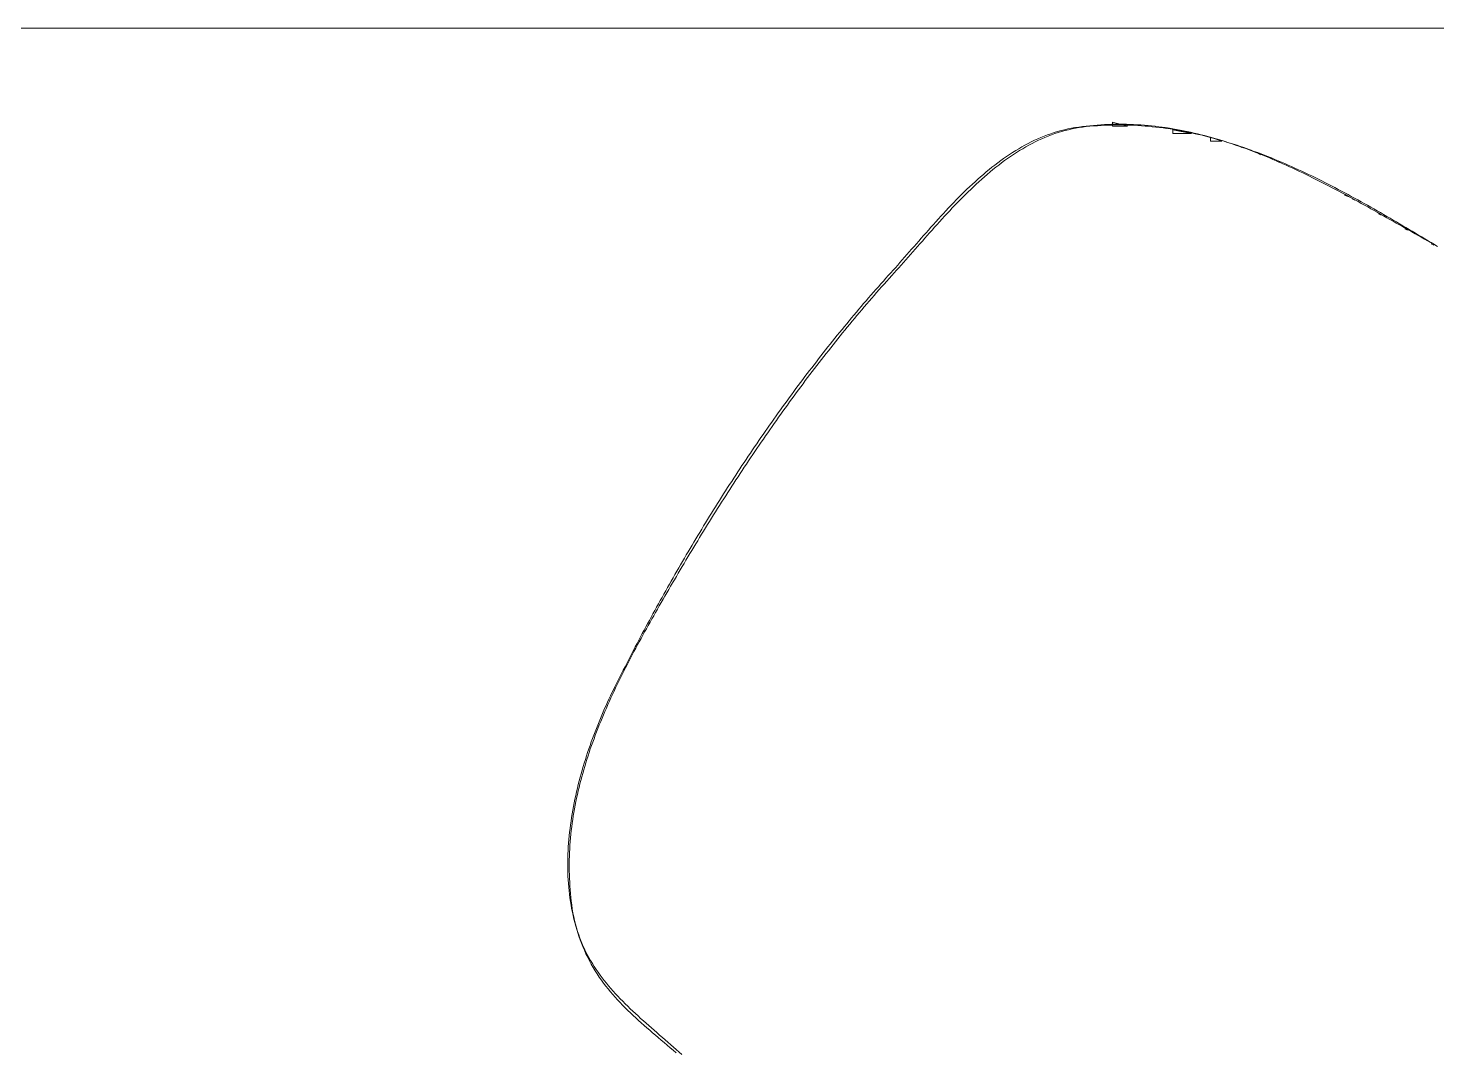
# Model space of a CAD drawing. Header units: inches. Extents: x 5.7 to 64.6, y 3.3 to 60.7.
# Drawn here: x 44.265 to 44.914, y 33.104 to 33.576 of the extents above; entities that cross this region are included whole.
import ezdxf

# ---------------------------------------------------------------- set-up
doc = ezdxf.new("R2010")
doc.units = ezdxf.units.IN
doc.header["$MEASUREMENT"] = 0
doc.layers.add('LASER BLACK', color=7, linetype='Continuous', lineweight=0, true_color=0x000000)

msp = doc.modelspace()

# ---------------------------------------------------------------- linework, layer by layer
at = {"layer": 'LASER BLACK'}
for points in [[(45.3755, 33.57637), (43.73226, 33.57637)], [(44.74735, 33.53049), (44.74573, 33.53021), (44.74411, 33.52989), (44.74251, 33.52953), (44.74093, 33.52914), (44.73935, 33.5287), (44.73779, 33.52823), (44.73624, 33.52772), (44.73471, 33.52717), (44.73319, 33.52659), (44.73168, 33.52598), (44.73018, 33.52533), (44.72869, 33.52465), (44.72722, 33.52394), (44.72576, 33.5232), (44.72431, 33.52242), (44.72287, 33.52162), (44.72144, 33.52079), (44.72003, 33.51994), (44.71862, 33.51906), (44.71723, 33.51815), (44.71585, 33.51722), (44.71447, 33.51626), (44.71311, 33.51528), (44.71176, 33.51428), (44.71042, 33.51326), (44.70909, 33.51222), (44.70777, 33.51115), (44.70646, 33.51007), (44.70516, 33.50897), (44.70387, 33.50786), (44.70258, 33.50673), (44.70131, 33.50558), (44.70005, 33.50442), (44.69879, 33.50324), (44.69755, 33.50206), (44.69631, 33.50086), (44.69508, 33.49965), (44.69386, 33.49843), (44.69264, 33.4972), (44.69144, 33.49596), (44.69024, 33.49471), (44.68905, 33.49346), (44.68787, 33.4922), (44.6867, 33.49094), (44.68553, 33.48967), (44.68437, 33.4884), (44.68322, 33.48712), (44.68207, 33.48585), (44.68094, 33.48457), (44.6798, 33.4833), (44.67868, 33.48202), (44.67756, 33.48075), (44.67644, 33.47948), (44.67534, 33.47821), (44.67424, 33.47695), (44.67314, 33.47569), (44.67205, 33.47444), (44.67096, 33.47319), (44.66988, 33.47195), (44.66881, 33.47072), (44.66774, 33.4695), (44.66667, 33.4683), (44.66561, 33.4671), (44.66456, 33.46591), (44.66351, 33.46474), (44.66246, 33.46358), (44.6613, 33.4623), (44.66015, 33.46102), (44.659, 33.45974), (44.65786, 33.45845), (44.65671, 33.45716), (44.65557, 33.45587), (44.65444, 33.45457), (44.65331, 33.45327), (44.65218, 33.45197), (44.65105, 33.45066), (44.64992, 33.44935), (44.6488, 33.44804), (44.64769, 33.44673), (44.64657, 33.44541), (44.64546, 33.44409), (44.64435, 33.44276), (44.64325, 33.44144), (44.64215, 33.44011), (44.64105, 33.43877), (44.63995, 33.43744), (44.63886, 33.4361), (44.63777, 33.43476), (44.63669, 33.43342), (44.6356, 33.43207), (44.63452, 33.43072), (44.63345, 33.42937), (44.63237, 33.42801), (44.6313, 33.42665), (44.63023, 33.42529), (44.62917, 33.42393), (44.62811, 33.42256), (44.62705, 33.42119), (44.626, 33.41982), (44.62494, 33.41845), (44.62389, 33.41707), (44.62285, 33.41569), (44.62181, 33.41431), (44.62077, 33.41293), (44.61973, 33.41154), (44.61869, 33.41015), (44.61766, 33.40876), (44.61664, 33.40736), (44.61561, 33.40597), (44.61459, 33.40457), (44.61357, 33.40317), (44.61255, 33.40176), (44.61154, 33.40036), (44.61053, 33.39895), (44.60953, 33.39754), (44.60852, 33.39612), (44.60752, 33.39471), (44.60652, 33.39329), (44.60553, 33.39187), (44.60454, 33.39045), (44.60355, 33.38902), (44.60256, 33.3876), (44.60158, 33.38617), (44.6006, 33.38474), (44.59962, 33.3833), (44.59865, 33.38187), (44.59768, 33.38043), (44.59671, 33.37899), (44.59574, 33.37755), (44.59478, 33.37611), (44.59382, 33.37466), (44.59287, 33.37321), (44.59191, 33.37177), (44.59096, 33.37031), (44.59001, 33.36886), (44.58907, 33.36741), (44.58813, 33.36595), (44.58719, 33.36449), (44.58625, 33.36303), (44.58532, 33.36157), (44.58439, 33.3601), (44.58346, 33.35863), (44.58254, 33.35717), (44.58161, 33.3557), (44.5807, 33.35422), (44.57978, 33.35275), (44.57887, 33.35128), (44.57796, 33.3498), (44.57705, 33.34832), (44.57614, 33.34684), (44.57524, 33.34536), (44.57434, 33.34388), (44.57345, 33.34239), (44.57256, 33.3409), (44.57167, 33.33942), (44.57078, 33.33793), (44.56989, 33.33644), (44.56901, 33.33494), (44.56813, 33.33345), (44.56726, 33.33195), (44.56638, 33.33046), (44.56551, 33.32896), (44.56464, 33.32746), (44.56378, 33.32596), (44.56292, 33.32446), (44.56206, 33.32295), (44.5612, 33.32145), (44.56035, 33.31994), (44.5595, 33.31843), (44.55865, 33.31692), (44.5578, 33.31541), (44.55696, 33.3139), (44.55612, 33.31239), (44.55528, 33.31088), (44.55445, 33.30936), (44.55362, 33.30784), (44.55279, 33.30633), (44.55196, 33.30481), (44.55114, 33.30329), (44.55032, 33.30177), (44.5495, 33.30025), (44.54868, 33.29873), (44.54787, 33.2972), (44.54706, 33.29568), (44.54625, 33.29415), (44.54545, 33.29263), (44.54465, 33.2911), (44.54385, 33.28957), (44.54305, 33.28804), (44.54226, 33.28651), (44.54146, 33.28498), (44.54068, 33.28345), (44.53989, 33.28192), (44.53911, 33.28038), (44.53833, 33.27885), (44.53755, 33.27731), (44.53677, 33.27578), (44.536, 33.27424), (44.53523, 33.27271), (44.53454, 33.27131), (44.53385, 33.26989), (44.53316, 33.26846), (44.53248, 33.26702), (44.53181, 33.26557), (44.53114, 33.2641), (44.53048, 33.26262), (44.52983, 33.26113), (44.52918, 33.25963), (44.52854, 33.25811), (44.52791, 33.25658), (44.52729, 33.25505), (44.52668, 33.2535), (44.52607, 33.25194), (44.52548, 33.25038), (44.52489, 33.2488), (44.52432, 33.24722), (44.52375, 33.24562), (44.5232, 33.24402), (44.52266, 33.24241), (44.52213, 33.24079), (44.52161, 33.23917), (44.52111, 33.23753), (44.52061, 33.2359), (44.52013, 33.23425), (44.51967, 33.2326), (44.51921, 33.23094), (44.51878, 33.22928), (44.51835, 33.22761), (44.51794, 33.22594), (44.51755, 33.22427), (44.51717, 33.22259), (44.51681, 33.2209), (44.51647, 33.21922), (44.51614, 33.21753), (44.51583, 33.21584), (44.51554, 33.21414), (44.51526, 33.21245), (44.515, 33.21075), (44.51477, 33.20905), (44.51455, 33.20735), (44.51435, 33.20565), (44.51417, 33.20395), (44.51401, 33.20225), (44.51387, 33.20055), (44.51375, 33.19885), (44.51365, 33.19715), (44.51358, 33.19545), (44.51352, 33.19376), (44.51349, 33.19207), (44.51348, 33.19038), (44.5135, 33.18869), (44.51354, 33.18701), (44.5136, 33.18532), (44.51368, 33.18365), (44.51379, 33.18198), (44.51393, 33.18031), (44.51409, 33.17864), (44.51428, 33.17699), (44.51449, 33.17533), (44.51473, 33.17369), (44.51499, 33.17205), (44.51529, 33.17041), (44.51561, 33.16879), (44.51596, 33.16717), (44.51633, 33.16556), (44.51674, 33.16395), (44.51717, 33.16236), (44.51764, 33.16077), (44.51813, 33.15919), (44.51865, 33.15762), (44.51921, 33.15606), (44.51979, 33.15452), (44.52041, 33.15298), (44.52114, 33.15125), (44.5219, 33.14957), (44.52269, 33.14793), (44.52351, 33.14633), (44.52436, 33.14476), (44.52524, 33.14323), (44.52614, 33.14173), (44.52707, 33.14026), (44.52802, 33.13883), (44.529, 33.13742), (44.53, 33.13605), (44.53102, 33.13469), (44.53207, 33.13337), (44.53314, 33.13206), (44.53423, 33.13078), (44.53533, 33.12952), (44.53646, 33.12828), (44.53761, 33.12706), (44.53877, 33.12585), (44.53996, 33.12465), (44.54116, 33.12347), (44.54237, 33.1223), (44.5436, 33.12114), (44.54485, 33.11999), (44.5461, 33.11884), (44.54738, 33.1177), (44.54866, 33.11656), (44.54996, 33.11543), (44.55127, 33.1143), (44.55258, 33.11316), (44.55391, 33.11203), (44.55525, 33.11089), (44.55659, 33.10974), (44.55795, 33.10859), (44.55931, 33.10743), (44.56067, 33.10626), (44.56205, 33.10508), (44.56342, 33.10389)], [(44.56609, 33.1031), (44.56481, 33.10425), (44.56354, 33.10539), (44.56226, 33.10652), (44.56098, 33.10765), (44.5597, 33.10877), (44.55842, 33.10988), (44.55714, 33.11099), (44.55587, 33.11209), (44.5546, 33.11319), (44.55334, 33.11429), (44.55208, 33.11539), (44.55082, 33.11649), (44.54958, 33.11759), (44.54834, 33.11869), (44.54711, 33.11979), (44.54589, 33.1209), (44.54468, 33.12201), (44.54348, 33.12312), (44.5423, 33.12424), (44.54112, 33.12537), (44.53996, 33.1265), (44.53882, 33.12764), (44.53769, 33.1288), (44.53658, 33.12996), (44.53549, 33.13113), (44.53441, 33.13232), (44.53335, 33.13352), (44.53232, 33.13473), (44.5313, 33.13595), (44.5303, 33.1372), (44.52933, 33.13846), (44.52838, 33.13973), (44.52746, 33.14102), (44.52656, 33.14234), (44.52568, 33.14367), (44.52483, 33.14502), (44.52401, 33.1464), (44.52322, 33.1478), (44.52246, 33.14922), (44.52173, 33.15066), (44.52103, 33.15213), (44.52036, 33.15363), (44.51972, 33.15515), (44.51912, 33.15671), (44.51855, 33.15829), (44.51802, 33.15989), (44.51752, 33.16153), (44.51706, 33.16321), (44.51663, 33.16491), (44.51625, 33.16665), (44.51591, 33.16842), (44.5156, 33.17022), (44.51534, 33.17206), (44.51512, 33.17382), (44.51493, 33.17558), (44.51476, 33.17733), (44.51461, 33.17907), (44.51448, 33.18082), (44.51438, 33.18255), (44.5143, 33.18429), (44.51424, 33.18601), (44.5142, 33.18774), (44.51418, 33.18946), (44.51419, 33.19117), (44.51421, 33.19288), (44.51426, 33.19459), (44.51432, 33.19629), (44.51441, 33.19799), (44.51452, 33.19969), (44.51464, 33.20138), (44.51479, 33.20306), (44.51495, 33.20474), (44.51513, 33.20642), (44.51533, 33.2081), (44.51555, 33.20977), (44.51579, 33.21143), (44.51604, 33.2131), (44.51631, 33.21475), (44.5166, 33.21641), (44.51691, 33.21806), (44.51723, 33.21971), (44.51757, 33.22135), (44.51793, 33.22299), (44.5183, 33.22463), (44.51869, 33.22626), (44.51909, 33.22789), (44.51951, 33.22951), (44.51994, 33.23113), (44.52038, 33.23275), (44.52085, 33.23437), (44.52132, 33.23598), (44.52181, 33.23759), (44.52231, 33.23919), (44.52283, 33.24079), (44.52336, 33.24239), (44.5239, 33.24399), (44.52445, 33.24558), (44.52502, 33.24716), (44.5256, 33.24875), (44.52619, 33.25033), (44.52679, 33.25191), (44.52741, 33.25349), (44.52803, 33.25506), (44.52867, 33.25663), (44.52931, 33.25819), (44.52997, 33.25976), (44.53063, 33.26132), (44.53131, 33.26288), (44.53199, 33.26443), (44.53269, 33.26598), (44.53339, 33.26753), (44.5341, 33.26908), (44.53482, 33.27062), (44.53555, 33.27216), (44.53629, 33.2737), (44.53703, 33.27523), (44.53778, 33.27677), (44.53854, 33.2783), (44.53931, 33.27982), (44.54008, 33.28135), (44.54086, 33.28287), (44.54164, 33.28439), (44.54243, 33.28591), (44.54323, 33.28742), (44.54403, 33.28894), (44.54483, 33.29045), (44.54564, 33.29196), (44.54646, 33.29346), (44.54728, 33.29496), (44.5481, 33.29647), (44.54893, 33.29797), (44.54976, 33.29946), (44.5506, 33.30096), (44.55143, 33.30245), (44.55227, 33.30394), (44.55313, 33.30545), (44.55399, 33.30697), (44.55485, 33.30848), (44.55571, 33.30999), (44.55658, 33.31151), (44.55745, 33.31302), (44.55831, 33.31453), (44.55919, 33.31604), (44.56006, 33.31754), (44.56093, 33.31905), (44.56181, 33.32056), (44.56269, 33.32206), (44.56357, 33.32357), (44.56445, 33.32507), (44.56534, 33.32657), (44.56623, 33.32807), (44.56712, 33.32957), (44.56801, 33.33107), (44.5689, 33.33256), (44.5698, 33.33406), (44.5707, 33.33556), (44.5716, 33.33705), (44.5725, 33.33854), (44.57341, 33.34003), (44.57431, 33.34152), (44.57522, 33.34301), (44.57614, 33.3445), (44.57705, 33.34598), (44.57797, 33.34747), (44.57889, 33.34895), (44.57981, 33.35043), (44.58073, 33.35191), (44.58166, 33.35339), (44.58259, 33.35486), (44.58352, 33.35634), (44.58445, 33.35781), (44.58539, 33.35929), (44.58633, 33.36076), (44.58727, 33.36222), (44.58822, 33.36369), (44.58916, 33.36516), (44.59011, 33.36662), (44.59106, 33.36808), (44.59202, 33.36954), (44.59298, 33.371), (44.59394, 33.37246), (44.5949, 33.37391), (44.59586, 33.37537), (44.59683, 33.37682), (44.5978, 33.37827), (44.59878, 33.37972), (44.59975, 33.38116), (44.60073, 33.38261), (44.60171, 33.38405), (44.6027, 33.38549), (44.60369, 33.38693), (44.60468, 33.38836), (44.60567, 33.3898), (44.60667, 33.39123), (44.60767, 33.39266), (44.60867, 33.39408), (44.60967, 33.39551), (44.61068, 33.39693), (44.61169, 33.39835), (44.61271, 33.39977), (44.61372, 33.40119), (44.61474, 33.4026), (44.61577, 33.40402), (44.61679, 33.40543), (44.61782, 33.40683), (44.61885, 33.40824), (44.61989, 33.40964), (44.62093, 33.41104), (44.62197, 33.41244), (44.62302, 33.41384), (44.62406, 33.41523), (44.62511, 33.41662), (44.62617, 33.41801), (44.62723, 33.4194), (44.62829, 33.42078), (44.62935, 33.42216), (44.63042, 33.42354), (44.63149, 33.42491), (44.63257, 33.42629), (44.63364, 33.42766), (44.63472, 33.42902), (44.63581, 33.43039), (44.6369, 33.43175), (44.63799, 33.43311), (44.63908, 33.43447), (44.64018, 33.43582), (44.64128, 33.43717), (44.64239, 33.43852), (44.64349, 33.43987), (44.64461, 33.44121), (44.64572, 33.44255), (44.64684, 33.44389), (44.64796, 33.44522), (44.64909, 33.44655), (44.65022, 33.44788), (44.65135, 33.44921), (44.65249, 33.45053), (44.65363, 33.45185), (44.65478, 33.45316), (44.65592, 33.45448), (44.65708, 33.45579), (44.65823, 33.45709), (44.65939, 33.4584), (44.66055, 33.4597), (44.66172, 33.46099), (44.66289, 33.46229), (44.66406, 33.46358), (44.66512, 33.46474), (44.66617, 33.46591), (44.66724, 33.4671), (44.6683, 33.46829), (44.66937, 33.4695), (44.67045, 33.47072), (44.67153, 33.47195), (44.67261, 33.47319), (44.6737, 33.47443), (44.6748, 33.47568), (44.6759, 33.47694), (44.67701, 33.4782), (44.67812, 33.47947), (44.67924, 33.48074), (44.68036, 33.48201), (44.68149, 33.48329), (44.68263, 33.48457), (44.68377, 33.48584), (44.68492, 33.48712), (44.68608, 33.48839), (44.68724, 33.48966), (44.68841, 33.49093), (44.68959, 33.49219), (44.69078, 33.49345), (44.69197, 33.4947), (44.69317, 33.49595), (44.69438, 33.49719), (44.69559, 33.49842), (44.69682, 33.49964), (44.69805, 33.50085), (44.69929, 33.50205), (44.70054, 33.50324), (44.7018, 33.50441), (44.70307, 33.50557), (44.70435, 33.50672), (44.70563, 33.50785), (44.70693, 33.50897), (44.70823, 33.51007), (44.70955, 33.51115), (44.71087, 33.51221), (44.71221, 33.51326), (44.71355, 33.51428), (44.71491, 33.51528), (44.71627, 33.51626), (44.71765, 33.51722), (44.71904, 33.51815), (44.72043, 33.51906), (44.72184, 33.51994), (44.72326, 33.5208), (44.72469, 33.52163), (44.72614, 33.52243), (44.72759, 33.5232), (44.72906, 33.52395), (44.73053, 33.52466), (44.73202, 33.52534), (44.73353, 33.52599), (44.73504, 33.52661), (44.73657, 33.52719), (44.73811, 33.52774), (44.73966, 33.52825), (44.74122, 33.52872), (44.7428, 33.52916), (44.7444, 33.52956), (44.746, 33.52992), (44.74762, 33.53024), (44.74925, 33.53052), (44.7509, 33.53076), (44.75256, 33.53096), (44.75428, 33.53113), (44.75599, 33.53127), (44.7577, 33.5314), (44.75941, 33.53151), (44.76111, 33.53159), (44.76281, 33.53166), (44.76451, 33.53171), (44.76621, 33.53173), (44.7679, 33.53174), (44.76959, 33.53173), (44.77127, 33.53169), (44.77296, 33.53164), (44.77464, 33.53157), (44.77631, 33.53148), (44.77799, 33.53138), (44.77966, 33.53125), (44.78133, 33.53111), (44.78299, 33.53095), (44.78465, 33.53077), (44.78631, 33.53057), (44.78797, 33.53036), (44.78962, 33.53013), (44.79127, 33.52989), (44.79292, 33.52962), (44.79457, 33.52934), (44.79621, 33.52905), (44.79785, 33.52874), (44.79948, 33.52841), (44.80111, 33.52807), (44.80274, 33.52772), (44.80437, 33.52735), (44.806, 33.52696), (44.80762, 33.52656), (44.80924, 33.52615), (44.81085, 33.52572), (44.81247, 33.52528), (44.81408, 33.52482), (44.81568, 33.52435), (44.81729, 33.52387), (44.81889, 33.52338), (44.82049, 33.52287), (44.82209, 33.52235), (44.82368, 33.52182), (44.82527, 33.52128), (44.82686, 33.52072), (44.82844, 33.52015), (44.83003, 33.51957), (44.8316, 33.51898), (44.83318, 33.51838), (44.83476, 33.51777), (44.83633, 33.51715), (44.8379, 33.51652), (44.83946, 33.51588), (44.84103, 33.51522), (44.84259, 33.51456), (44.84415, 33.51389), (44.8457, 33.51321), (44.84725, 33.51252), (44.8488, 33.51182), (44.85035, 33.51112), (44.8519, 33.5104), (44.85344, 33.50968), (44.85498, 33.50895), (44.85651, 33.50821), (44.85805, 33.50746), (44.85958, 33.50671), (44.86111, 33.50595), (44.86264, 33.50518), (44.86416, 33.50441), (44.86568, 33.50363), (44.8672, 33.50284), (44.86872, 33.50205), (44.87023, 33.50125), (44.87174, 33.50045), (44.87325, 33.49964), (44.87476, 33.49882), (44.87626, 33.49801), (44.87776, 33.49718), (44.87926, 33.49635), (44.88076, 33.49552), (44.88225, 33.49469), (44.88374, 33.49385), (44.88523, 33.493), (44.88672, 33.49216), (44.8882, 33.49131), (44.88968, 33.49046), (44.89116, 33.4896), (44.89264, 33.48874), (44.89411, 33.48788), (44.89558, 33.48702), (44.89705, 33.48616), (44.89852, 33.48529), (44.89998, 33.48443), (44.90145, 33.48356), (44.90291, 33.48269), (44.90436, 33.48182), (44.90582, 33.48095), (44.90727, 33.48008), (44.90872, 33.47921), (44.91017, 33.47834), (44.91161, 33.47747), (44.91306, 33.4766), (44.9145, 33.47574)], [(44.9142, 33.47591), (44.91278, 33.47671), (44.91135, 33.47751), (44.90992, 33.47832), (44.90849, 33.47912), (44.90705, 33.47994), (44.90562, 33.48075), (44.90418, 33.48157), (44.90274, 33.48239), (44.90129, 33.48321), (44.89985, 33.48403), (44.8984, 33.48485), (44.89695, 33.48568), (44.8955, 33.4865), (44.89405, 33.48733), (44.89259, 33.48816), (44.89113, 33.48898), (44.88967, 33.48981), (44.88821, 33.49063), (44.88674, 33.49146), (44.88528, 33.49228), (44.88381, 33.4931), (44.88234, 33.49392), (44.88086, 33.49474), (44.87938, 33.49556), (44.87791, 33.49637), (44.87642, 33.49718), (44.87494, 33.49799), (44.87345, 33.4988), (44.87197, 33.4996), (44.87047, 33.5004), (44.86898, 33.50119), (44.86748, 33.50198), (44.86599, 33.50277), (44.86449, 33.50355), (44.86298, 33.50433), (44.86148, 33.5051), (44.85997, 33.50586), (44.85846, 33.50662), (44.85694, 33.50738), (44.85543, 33.50813), (44.85391, 33.50887), (44.85239, 33.5096), (44.85086, 33.51033), (44.84934, 33.51105), (44.84781, 33.51176), (44.84628, 33.51247), (44.84474, 33.51317), (44.84321, 33.51385), (44.84167, 33.51453), (44.84012, 33.51521), (44.83858, 33.51587), (44.83703, 33.51652), (44.83548, 33.51716), (44.83393, 33.5178), (44.83237, 33.51842), (44.83081, 33.51903), (44.82925, 33.51964), (44.82769, 33.52023), (44.82612, 33.52081), (44.82455, 33.52138), (44.82298, 33.52193), (44.8214, 33.52248), (44.81982, 33.52301), (44.81824, 33.52353), (44.81666, 33.52404), (44.81507, 33.52454), (44.81348, 33.52502), (44.81189, 33.52549), (44.81029, 33.52594), (44.80869, 33.52638), (44.80709, 33.52681), (44.80549, 33.52722), (44.80388, 33.52762), (44.80227, 33.528), (44.80066, 33.52837), (44.79904, 33.52872), (44.79742, 33.52905), (44.7958, 33.52937), (44.79417, 33.52968), (44.79254, 33.52996), (44.79091, 33.53023), (44.78927, 33.53049), (44.78764, 33.53072), (44.786, 33.53094), (44.78435, 33.53114), (44.7827, 33.53132), (44.78105, 33.53148), (44.7794, 33.53163), (44.77774, 33.53175), (44.77608, 33.53186), (44.77442, 33.53195), (44.77275, 33.53202), (44.77108, 33.53206), (44.76941, 33.53209), (44.76773, 33.5321), (44.76605, 33.53208), (44.76437, 33.53205), (44.76268, 33.53199), (44.76099, 33.53191), (44.7593, 33.53182), (44.7576, 33.53169), (44.7559, 33.53155), (44.7542, 33.53138), (44.75249, 33.5312), (44.75078, 33.53098), (44.74907, 33.53075), (44.74735, 33.53049)], [(44.76471, 33.53299), (44.76471, 33.53125), (44.77165, 33.53125), (44.76471, 33.53299)], [(44.79247, 33.52952), (44.79247, 33.52778), (44.80115, 33.52778), (44.79247, 33.52952)], [(44.80982, 33.52605), (44.80982, 33.52431), (44.81503, 33.52431), (44.80982, 33.52605)], [(44.82313, 33.522), (44.82428, 33.52142), (44.82313, 33.522)], [(44.82833, 33.52026), (44.82949, 33.51968), (44.82833, 33.52026)], [(44.8318, 33.51853), (44.83296, 33.51795), (44.8318, 33.51853)], [(44.83701, 33.51679), (44.83816, 33.51621), (44.83701, 33.51679)], [(44.84048, 33.51506), (44.84163, 33.51448), (44.84048, 33.51506)], [(44.87171, 33.49944), (44.87287, 33.49886), (44.87171, 33.49944)], [(44.87518, 33.4977), (44.87634, 33.49713), (44.87518, 33.4977)], [(44.88733, 33.49076), (44.88848, 33.49019), (44.88733, 33.49076)], [(44.89947, 33.48382), (44.90063, 33.48324), (44.89947, 33.48382)], [(44.91162, 33.47688), (44.91278, 33.4763), (44.91162, 33.47688)]]:
    msp.add_lwpolyline(points, dxfattribs=at)

doc.saveas('drawing.dxf')
